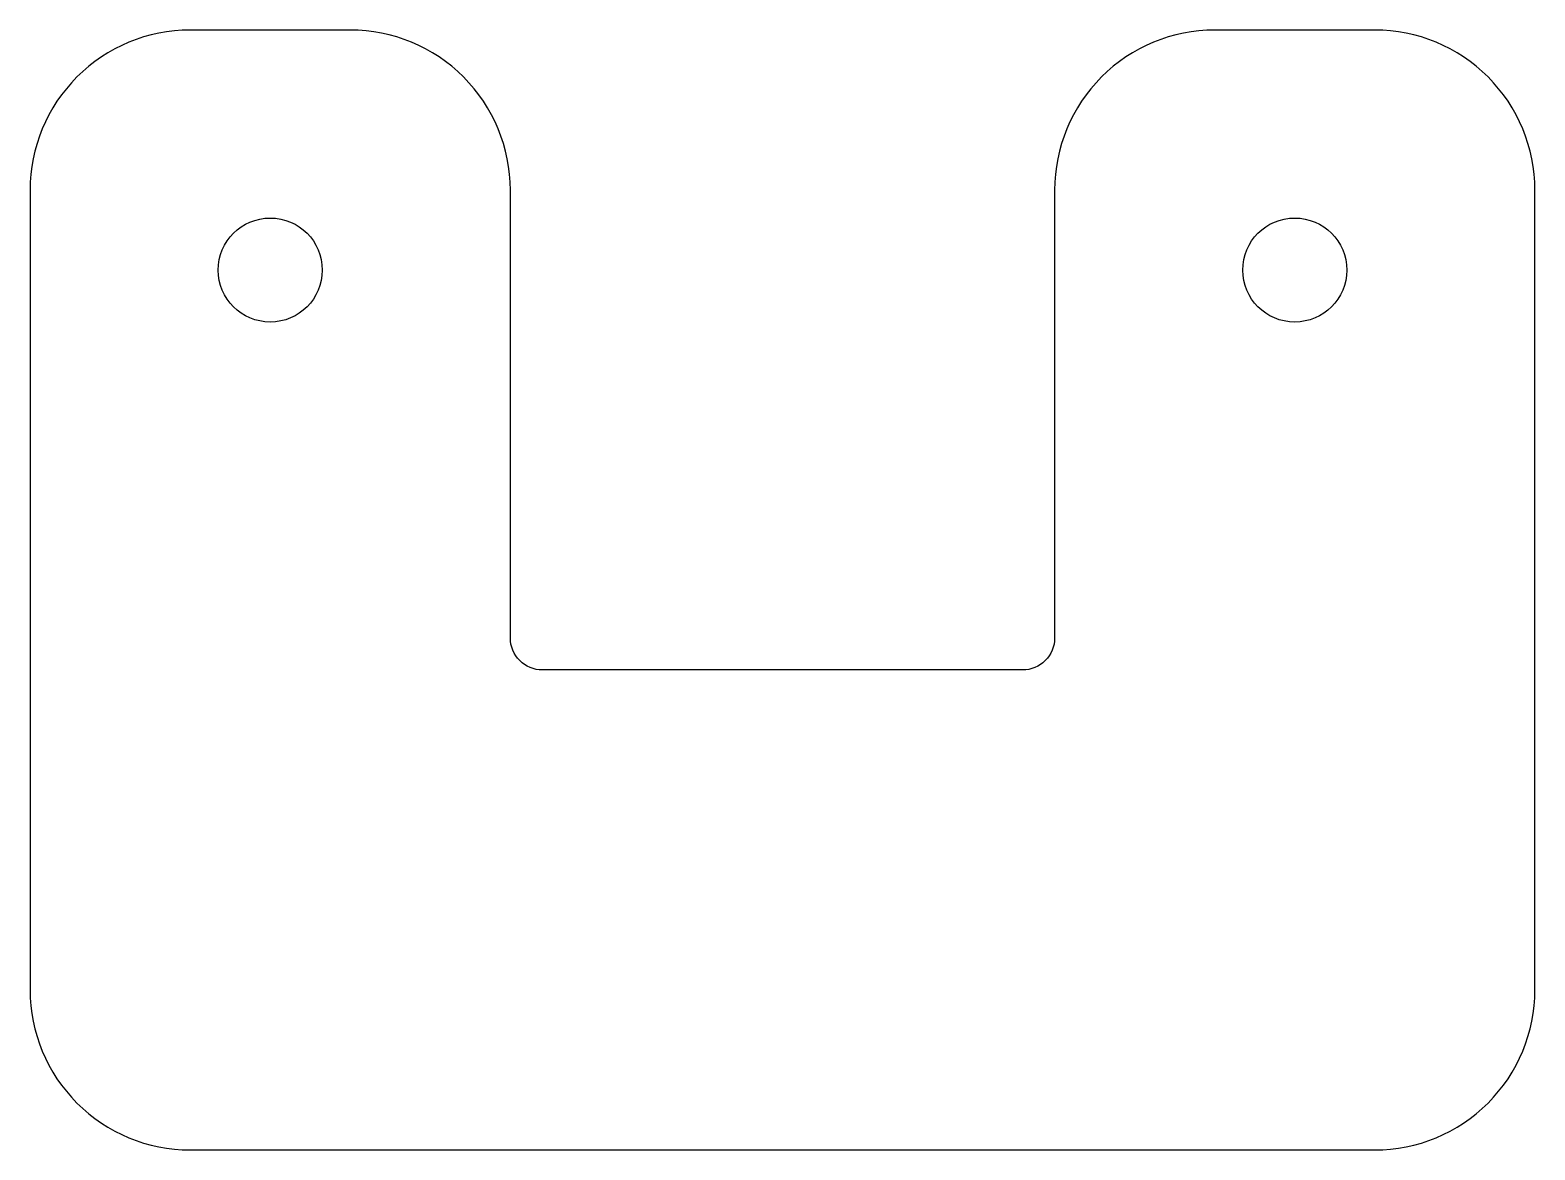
# Model space of a CAD drawing. Header units: millimetres. Extents: x -141.9 to -47.9, y 99.5 to 169.5.
import ezdxf

# ---------------------------------------------------------------- set-up
doc = ezdxf.new("R2010")
doc.units = ezdxf.units.MM
doc.layers.get('0').update_dxf_attribs({"linetype": 'CONTINUOUS'})

msp = doc.modelspace()

# ---------------------------------------------------------------- linework, layer by layer
msp.add_lwpolyline([(-141.85, 159.5), (-141.85, 109.5, 0.414214), (-131.85, 99.5), (-57.85, 99.5, 0.414214), (-47.85, 109.5), (-47.85, 159.5, 0.414214), (-57.85, 169.5), (-67.85, 169.5, 0.414214), (-77.85, 159.5), (-77.85, 131.5, -0.414214), (-79.85, 129.5), (-109.85, 129.5, -0.414214), (-111.85, 131.5), (-111.85, 159.5, 0.414214), (-121.85, 169.5), (-131.85, 169.5, 0.414214)], format="xyb", close=True)
for centre in [(-126.85, 154.5), (-126.85, 154.5), (-62.85, 154.5), (-62.85, 154.5)]:
    msp.add_circle(centre, 3.25)

doc.saveas('drawing.dxf')
